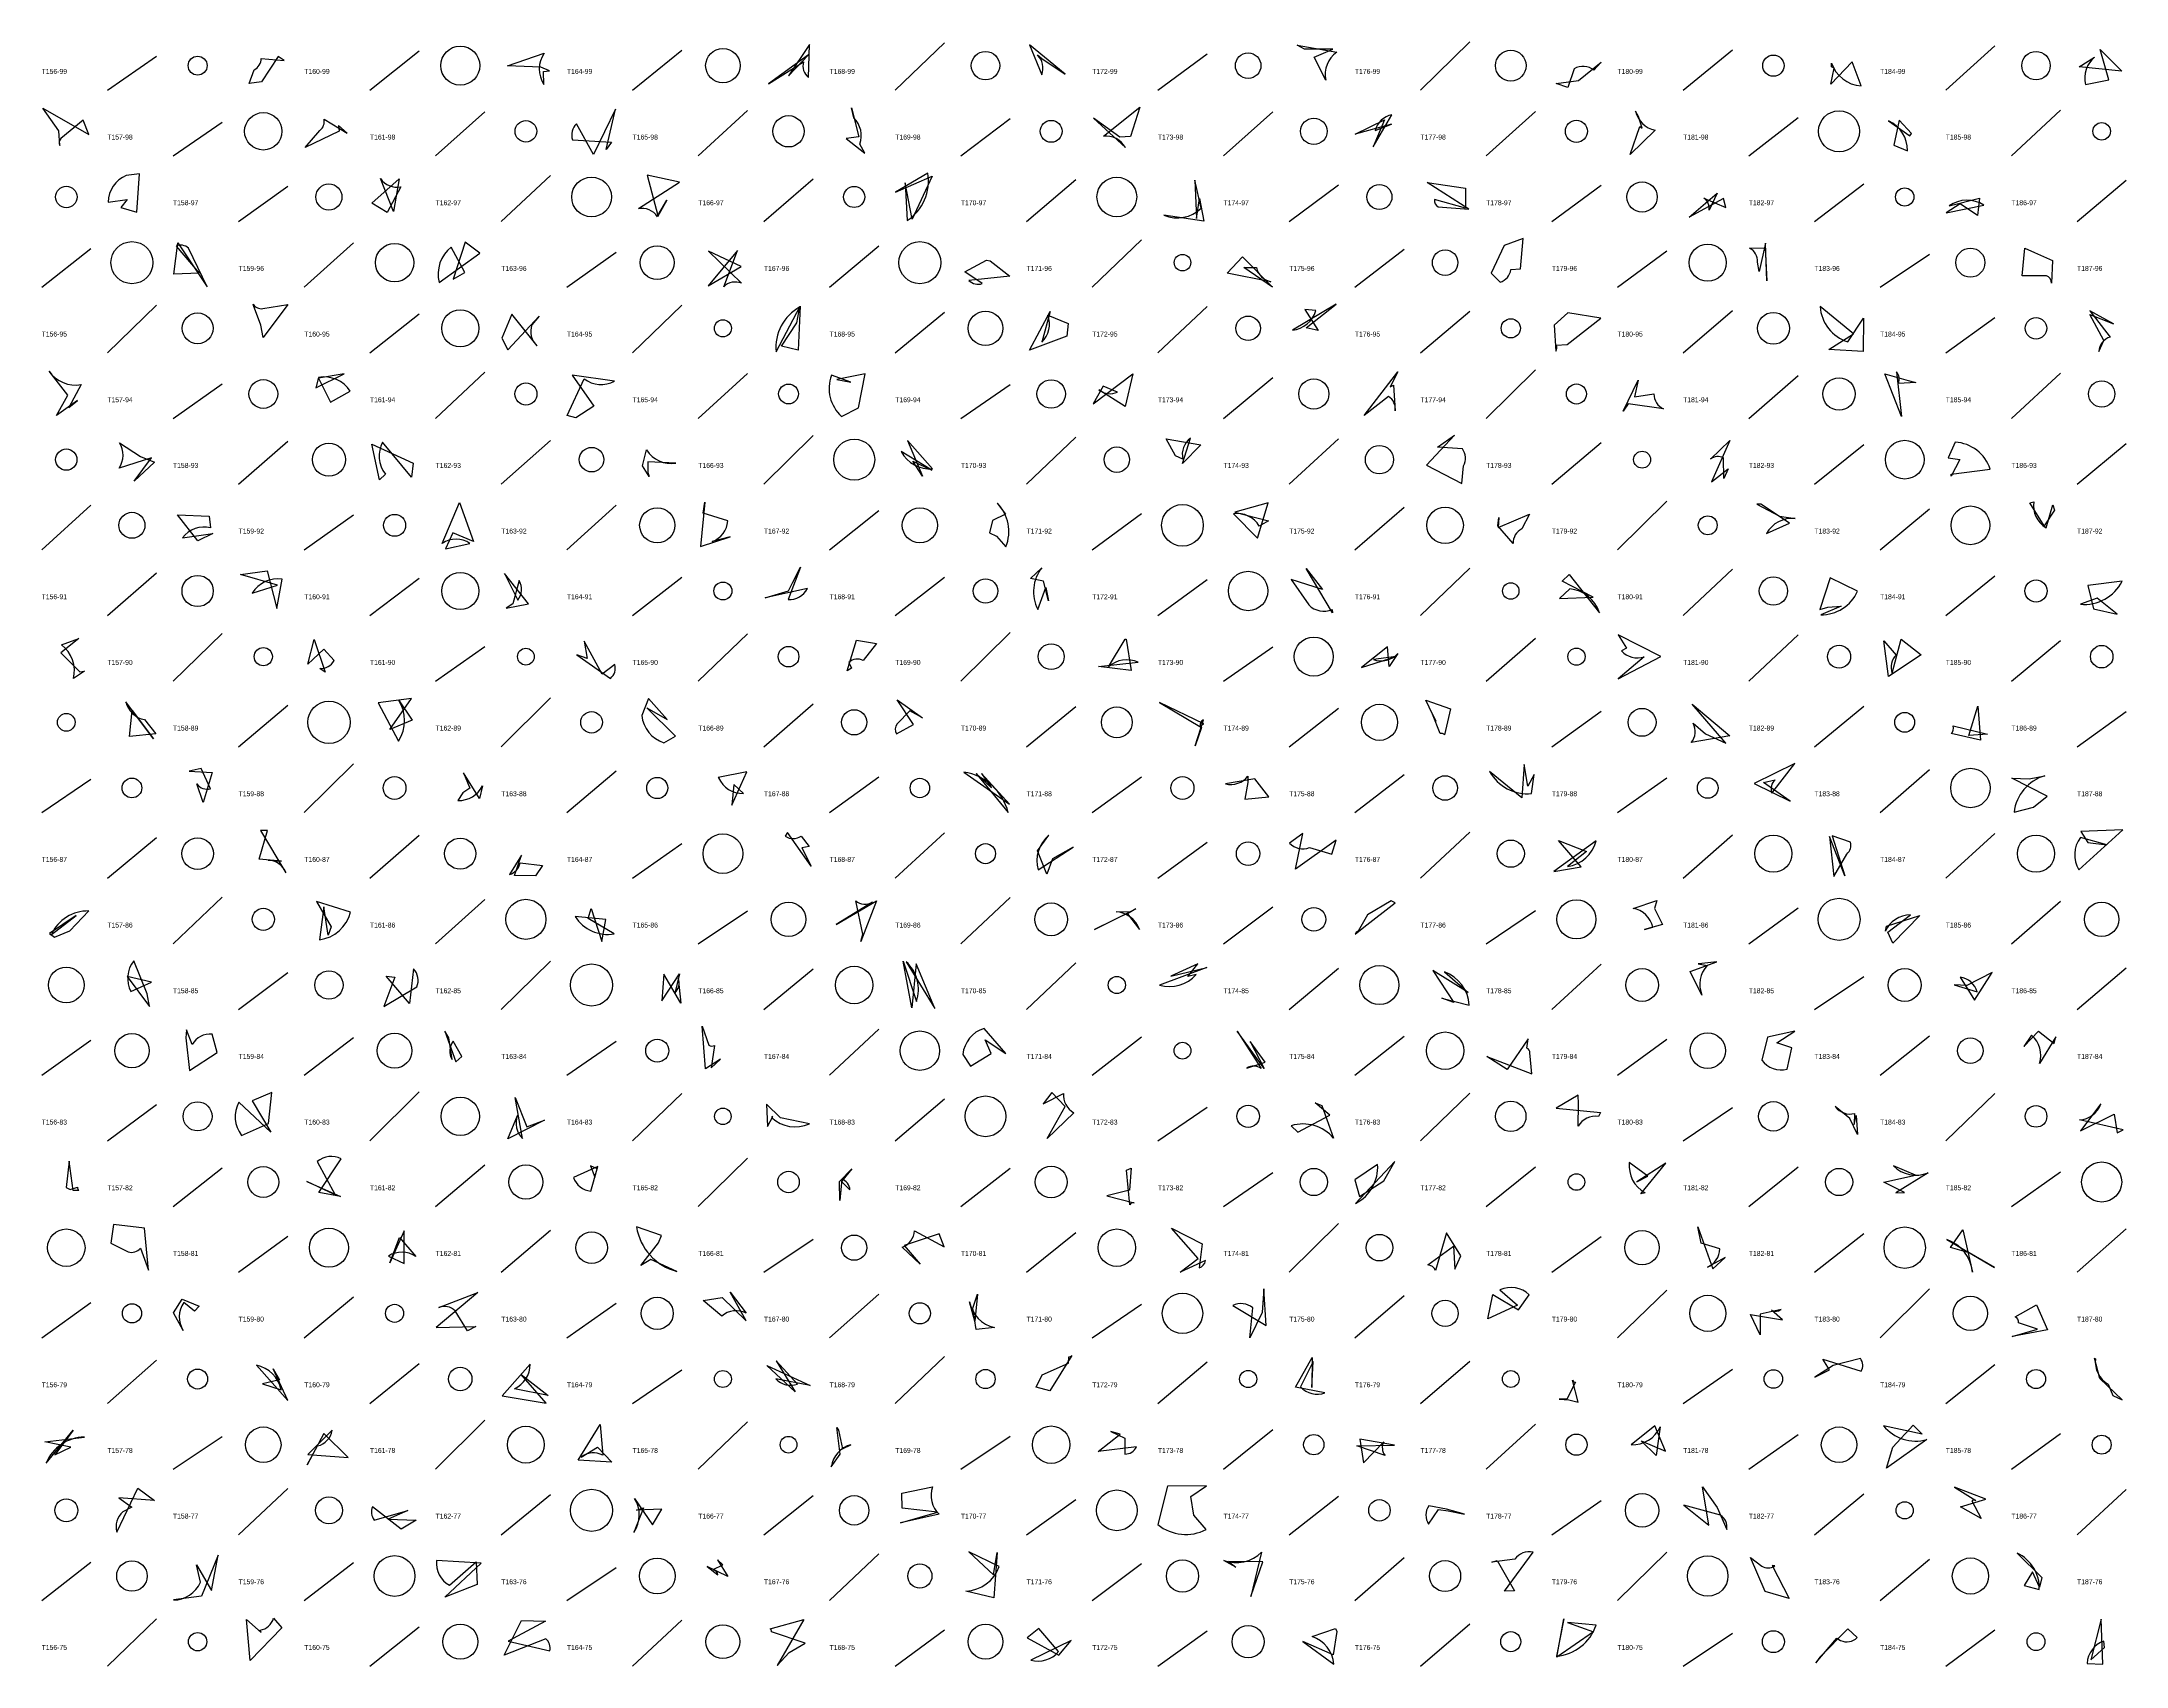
# Model space of a CAD drawing. Header units: millimetres. Extents: x -1 to 9990, y 0 to 15990.
# Drawn here: x 6240 to 7510, y 3000 to 3990 of the extents above; entities that cross this region are included whole.
import ezdxf

# ---------------------------------------------------------------- set-up
doc = ezdxf.new("R2010")
doc.units = ezdxf.units.MM
doc.layers.add('TEXT', color=3, linetype='Continuous')
doc.layers.add('WALL', color=1, linetype='Continuous')

msp = doc.modelspace()

# ---------------------------------------------------------------- linework, layer by layer
for points in [[(6707.1, 3981.5), (6682.7, 3963.9), (6704.1, 3977.3, 0.3), (6707.1, 3967.8), (6707.8, 3987.9), (6694.9, 3968.9)], [(6374, 3965.1), (6366.5, 3964.2), (6369.4, 3972.5, 0.3), (6373.7, 3979.4), (6387.7, 3978.1), (6384, 3980.5)], [(6544.1, 3974.1), (6523.8, 3974.9), (6546.1, 3982.6, 0.3), (6545.9, 3963.6), (6545.7, 3971.4), (6549.3, 3971.9)], [(6860, 3972.6), (6841.7, 3987.7), (6849.3, 3969.5, 0.3), (6846.6, 3981.5), (6849.4, 3979.3), (6863.6, 3969.8)], [(7009.3, 3985.1), (7004.9, 3987.5), (7029, 3983.2, 0.3), (7022.3, 3966.2), (7015.3, 3980.1), (7026.5, 3985)], [(7176.2, 3965.9), (7190, 3977.2), (7185.7, 3972.2, 0.3), (7173.6, 3973.1), (7169.7, 3961.7), (7162.6, 3964.1)], [(7332.1, 3973.5), (7330.3, 3974.3), (7330.3, 3976.6, 0.3), (7348.4, 3962.7), (7343, 3977.4), (7329.9, 3963.7)], [(7507.3, 3971.6), (7481.2, 3974.3), (7490.7, 3980.2, 0.3), (7485.2, 3963.5), (7499.3, 3966.4), (7494.1, 3984.8)], [(6896.9, 3931.4), (6880.8, 3943.1), (6900.3, 3925.1, 0.3), (6886.8, 3932), (6909, 3949.7), (6903.3, 3931.8)], [(6268.7, 3933.1), (6265.2, 3941.7), (6251.6, 3930.6, 0.3), (6251, 3926.4), (6250.4, 3935.2), (6240.6, 3949.1)], [(6421.3, 3935.1), (6400.5, 3925.1), (6409.5, 3935.6, 0.3), (6412, 3942.5), (6426.2, 3933.8), (6420.9, 3938.5)], [(6589.6, 3948.4), (6576.2, 3920.8), (6565.8, 3939.6, 0.3), (6563.4, 3929.8), (6587.1, 3928.4), (6583.9, 3923.9)], [(6730.2, 3930.7), (6741.4, 3921.6), (6738.4, 3927.2, 0.3), (6734.7, 3943.2), (6733.3, 3949.3), (6737.9, 3931.7)], [(7058, 3942), (7051.2, 3925.6), (7062.5, 3945, 0.3), (7052.4, 3935.5), (7062.4, 3939.3), (7040.1, 3933.2)], [(7215.1, 3936.9), (7212.9, 3944.1), (7211, 3947.3, 0.3), (7222.9, 3935.7), (7207.7, 3920.8), (7213.6, 3937.9)], [(7371.7, 3941.7), (7368.3, 3926.6), (7376.7, 3923.2, 0.3), (7365.2, 3941.3), (7378.1, 3932.3), (7379.2, 3933.6)], [(6297.9, 3885.7), (6299.6, 3909.2), (6291.5, 3908.1, 0.3), (6280.4, 3891.9), (6292, 3893.5), (6288.3, 3888.6)], [(6457.7, 3906), (6454.4, 3886.2), (6446.4, 3906.3, 0.3), (6458.7, 3901.2), (6450.4, 3885.5), (6441.2, 3891.3)], [(6615.4, 3883.8), (6620.8, 3893), (6615.1, 3883, 0.3), (6603.6, 3887.9), (6628.5, 3904), (6608.8, 3908.2)], [(6770.4, 3881.4), (6766.1, 3903.7), (6767.3, 3880.6, 0.3), (6779.8, 3909.6), (6760.1, 3898), (6782.4, 3907.7)], [(6945.3, 3894.1), (6948, 3880.2), (6923.7, 3883.9, 0.3), (6946.4, 3888.2), (6942.6, 3905.3), (6943.5, 3881.9)], [(7107.5, 3900.4), (7107.4, 3888.2), (7088.5, 3893.4, 0.3), (7090.7, 3889), (7109.4, 3887.5), (7084, 3903.8)], [(7243.7, 3882.8), (7260.7, 3897.4), (7255.8, 3886.9, 0.3), (7252.6, 3894.3), (7266, 3888.6), (7264.5, 3894)], [(7408.7, 3890.8), (7400.3, 3885.4), (7423.2, 3890, 0.3), (7402.1, 3889.7), (7420.6, 3894.2), (7419.3, 3883.8)], [(6323, 3867), (6340.8, 3840.3), (6329.4, 3863.9, 0.3), (6322, 3865), (6336, 3848.5), (6320.6, 3847.9)], [(6490.7, 3845), (6497.8, 3849.1), (6489.5, 3864.5, 0.3), (6482.2, 3842.9), (6507, 3860.7), (6497.9, 3867.4)], [(6666.1, 3852.6), (6646.3, 3862), (6666.3, 3842.5, 0.3), (6655.5, 3840.3), (6664, 3862.4), (6646.1, 3840.9)], [(7131, 3865.4), (7123, 3848.7), (7128.6, 3843.1, 0.3), (7135, 3850.8), (7141, 3851.2), (7142.5, 3869.8)], [(7290.2, 3866.8), (7286.4, 3849.6), (7285.4, 3855.3, 0.3), (7280.4, 3863.9), (7290, 3864.1), (7290.9, 3843.9)], [(7454, 3861.1), (7465.1, 3856.3), (7464.5, 3842.6, 0.3), (7461.4, 3847), (7446.5, 3846.9), (7448.1, 3863.9)], [(6817.9, 3856.2), (6829.8, 3846.7), (6804.9, 3844.2, 0.3), (6813, 3842.3), (6802.4, 3849.5), (6815.6, 3856.6)], [(6989.9, 3840.1), (6972.4, 3852), (6980, 3852.1, 0.3), (6988.9, 3843.4), (6962.2, 3848.7), (6971.6, 3858.6)], [(6373.5, 3816.9), (6369.1, 3829), (6368.9, 3829.7, 0.3), (6374.7, 3827), (6389.9, 3829.6), (6374.9, 3809.5)], [(6523.9, 3801.8), (6543.1, 3822.4), (6538.6, 3817.2, 0.3), (6541.8, 3804.3), (6526.5, 3823.7), (6520.4, 3809.1)], [(6690.7, 3804.1), (6700, 3818.4), (6701.9, 3828, 0.3), (6687.4, 3800.6), (6702.1, 3828.5), (6700.9, 3801.7)], [(6841.7, 3801.7), (6854.3, 3825.3), (6849.3, 3806.5, 0.3), (6852.9, 3823), (6865.4, 3817.9), (6864.5, 3810.2)], [(7010.4, 3815.4), (7028.6, 3829.8), (7002, 3813.9, 0.3), (7016.3, 3825.8), (7009.6, 3826.5), (7017.6, 3813.6)], [(7169.7, 3824.5), (7161.5, 3817), (7162.4, 3801.1, 0.3), (7162.6, 3804.8), (7169.4, 3805.1), (7189.9, 3821.2)], [(7328.8, 3802.1), (7343.9, 3811.7), (7323.4, 3828.2, 0.3), (7340.3, 3806.7), (7349.9, 3821.1), (7349.7, 3800.9)], [(7502.1, 3817.8), (7487.8, 3825.6), (7500.2, 3809.7, 0.3), (7493.2, 3800.8), (7496.4, 3807.6), (7487.8, 3823.5)], [(6249, 3761.9), (6255.9, 3774.3), (6244.5, 3788.9, 0.3), (6264.1, 3780.8), (6256.6, 3766.8), (6261.8, 3771)], [(6408.6, 3784.6), (6415.9, 3770), (6428, 3776.7, 0.3), (6408.6, 3785.1), (6407.1, 3778.7), (6424.3, 3787.3)], [(6565.4, 3760.4), (6560.1, 3762), (6570.5, 3784.3, 0.3), (6588.9, 3782.9), (6563.2, 3786.5), (6576.4, 3767.6)], [(6724.5, 3783.8), (6733, 3782.3), (6721.1, 3786.4, 0.3), (6727.2, 3761.3), (6737.7, 3766.6), (6741.6, 3787.3)], [(6904.7, 3787.2), (6900, 3767.3), (6884.1, 3777.6, 0.3), (6895.4, 3776.2), (6886.7, 3779.8), (6880.5, 3769)], [(7061.5, 3779.4), (7063.6, 3780.4), (7064.5, 3764.8, 0.3), (7060.6, 3773.4), (7045.7, 3762), (7066.2, 3788.4)], [(7377.1, 3783.2), (7381.8, 3782.1), (7371.2, 3781.4, 0.3), (7369.9, 3788.4), (7373, 3761.2), (7362.8, 3787.3)], [(7212.7, 3783.5), (7210.4, 3773.2), (7222.2, 3775, 0.3), (7228.1, 3766), (7206.5, 3769.1), (7203.5, 3764.6)], [(6770.7, 3734.1), (6782.3, 3728.5), (6763.7, 3739.9, 0.3), (6782.8, 3729.5), (6767.4, 3746.7), (6776.6, 3724.9)], [(6946.2, 3744.1), (6935.1, 3732.6), (6939.9, 3748.1, 0.3), (6935.2, 3735.3), (6930.8, 3737.3), (6925.1, 3747.6)], [(7083.7, 3731.7), (7105.2, 3720.5), (7106.3, 3731.2, 0.3), (7105.5, 3741.6), (7090.4, 3742.6), (7100.8, 3750)], [(7267.4, 3729.5), (7264.8, 3723.5), (7264.7, 3736.1, 0.3), (7256.7, 3735.2), (7268.5, 3746.7), (7257.3, 3721.4)], [(6296.4, 3721.9), (6306.8, 3736.2), (6287.1, 3729.8, 0.3), (6287.4, 3745.3), (6300.1, 3737), (6308.7, 3733.4)], [(6466.4, 3732.9), (6465.3, 3724.4), (6447.7, 3745.7, 0.3), (6449.4, 3726.2), (6445.7, 3722.8), (6441.1, 3744.5)], [(6610.1, 3724.8), (6606.1, 3731.3), (6608.4, 3740.9, 0.3), (6626.4, 3732.9), (6609.3, 3733.6), (6609.2, 3727.2)], [(7403.3, 3725), (7403.4, 3726.1), (7427.1, 3729.3, 0.3), (7405.8, 3745.7), (7401.5, 3736.1), (7408.6, 3735)], [(6490.5, 3690.5), (6486.1, 3680.6), (6500.9, 3684, 0.3), (6484, 3684), (6494.5, 3708.9), (6503, 3685.1)], [(6641.3, 3682.2), (6659.5, 3688), (6648.5, 3685.2, 0.3), (6658, 3697.7), (6643, 3702.4), (6644.1, 3709.1)], [(6817.5, 3690.5), (6821.7, 3688.3), (6827.4, 3681.9, 0.3), (6822.2, 3708.5), (6827.2, 3701.7), (6819.3, 3698)], [(6966.9, 3703.1), (6987.5, 3697.8), (6981.8, 3694.5, 0.3), (6966.1, 3702.1), (6980.7, 3687.2), (6987.1, 3708.7)], [(7459.9, 3694.6), (7451.3, 3708.7), (7453.6, 3709.4, 0.3), (7461.1, 3693.5), (7465.2, 3707.5), (7466.3, 3704.2)], [(6322.8, 3701.4), (6342, 3700.5), (6342.9, 3693.4, 0.3), (6325.7, 3687.4), (6344.3, 3690.1), (6335.2, 3685.5)], [(7127.4, 3693.7), (7146.4, 3701.8), (7141.7, 3692.8, 0.3), (7136.5, 3683.9), (7127.2, 3694.7), (7127.8, 3699.8)], [(7284.9, 3707.8), (7298.8, 3700.5), (7308.2, 3699.2, 0.3), (7290.8, 3690), (7304.9, 3696.4), (7287.4, 3707.8)], [(6377.4, 3667.3), (6383.2, 3644.3), (6386.6, 3662.3, 0.3), (6368.3, 3653.7), (6383.6, 3658.6), (6361.1, 3665)], [(6536.5, 3647.2), (6521.9, 3665.6), (6530.1, 3649.4, 0.3), (6530.9, 3661.4), (6527.1, 3647.1), (6523, 3644.5)], [(6697.4, 3660), (6702.2, 3669.5), (6694.7, 3649.8, 0.3), (6706.5, 3656.5), (6680.8, 3650.9), (6695, 3655.1)], [(6850.4, 3660.9), (6842.5, 3662.6), (6849.4, 3669.2, 0.3), (6846.9, 3643.8), (6851.8, 3657.1), (6853.3, 3649)], [(7020.2, 3656), (7001.3, 3662), (7011.9, 3646.5, 0.3), (7026.2, 3643.7), (7026.4, 3641.6), (7010.3, 3668.7)], [(7166.3, 3661), (7170.6, 3665), (7189, 3641.8, 0.3), (7170.9, 3656.3), (7164.6, 3650.5), (7185.2, 3651.2)], [(7328.1, 3645.1), (7336.2, 3645.7), (7323.8, 3640.5, 0.3), (7346.3, 3654.8), (7329.6, 3663), (7323.3, 3643.8)], [(7504.5, 3640.9), (7492.3, 3650.7), (7482, 3646.9, 0.3), (7507.5, 3660.9), (7486.5, 3658.3), (7490, 3644.2)], [(6263.3, 3605.8), (6266, 3606.1), (6259.4, 3601.6, 0.3), (6252, 3622.2), (6262.6, 3626.1), (6251.7, 3617.3)], [(6405.9, 3625.5), (6412.8, 3605.6), (6409.5, 3607.8, 0.3), (6418.1, 3612.6), (6411.9, 3619.5), (6402.1, 3610.4)], [(6572.3, 3613.8), (6566.1, 3616.2), (6586.6, 3601.8, 0.3), (6589.1, 3610.2), (6581.4, 3604.3), (6570.5, 3624.5)], [(6736.4, 3625.1), (6748.5, 3623), (6740.5, 3612.7, 0.3), (6731.7, 3611.5), (6733.4, 3607.9), (6730.7, 3606.4)], [(6903.8, 3606.5), (6883.9, 3609), (6908, 3611.6, 0.3), (6889.9, 3608.8), (6900, 3625.6), (6900.7, 3625.7)], [(7044.1, 3608.4), (7065.1, 3615), (7051.3, 3613.3, 0.3), (7066.2, 3616.9), (7061, 3609.1), (7059.9, 3620.9)], [(7200.4, 3628.2), (7205.5, 3620.2), (7202.4, 3618.5, 0.3), (7216.3, 3614.9), (7200.4, 3601.5), (7226.5, 3615)], [(7365.1, 3602.9), (7362.3, 3624.7), (7369.8, 3616, 0.3), (7367.4, 3605), (7372.8, 3625.7), (7385.1, 3616.1)], [(6295.1, 3582.3), (6308.2, 3564.9), (6291.3, 3587.5, 0.3), (6302.6, 3576.7), (6309.5, 3567.9), (6293.5, 3566.4)], [(6465.2, 3589.6), (6445, 3586.9), (6457.3, 3563.6, 0.3), (6457.3, 3588.7), (6465.8, 3576.3), (6452, 3570.6)], [(6621, 3576.7), (6609.7, 3589.5), (6605.6, 3579.2, 0.3), (6619.1, 3562.6), (6626.2, 3566.6), (6608.6, 3583.9)], [(6776.7, 3577.7), (6768.9, 3582), (6761.2, 3574, 0.3), (6760.7, 3567.9), (6771.2, 3573.7), (6761.1, 3588.7)], [(6946.5, 3571.9), (6942.8, 3560.7), (6947.8, 3576.6, 0.3), (6945.7, 3572.8), (6948.1, 3574), (6920.9, 3587.1)], [(7083.3, 3588.4), (7098.3, 3583.3), (7094.7, 3567.3, 0.3), (7092, 3568.1), (7087.4, 3580), (7089.4, 3575.7)], [(7245.5, 3586), (7268.4, 3566.8), (7245, 3562.7, 0.3), (7246.1, 3574.4), (7253.7, 3567.9), (7266.1, 3562.3)], [(7419.6, 3584.9), (7421.2, 3564.1), (7403.3, 3568.1, 0.3), (7404.5, 3572.8), (7425.4, 3567.8), (7414, 3566.9)], [(6343.9, 3544.4), (6338.4, 3526.1), (6334.6, 3537.5, 0.3), (6342.8, 3534.4), (6337.2, 3546.9), (6329.8, 3545.2)], [(6500.9, 3534.8), (6496.5, 3532.1), (6493.6, 3527.4, 0.3), (6508.5, 3536.4), (6506.7, 3528.6), (6497, 3544.2)], [(6669.5, 3544.9), (6652.1, 3541.4), (6652.3, 3541.2, 0.3), (6667.5, 3531.7), (6661.7, 3537.1), (6660.4, 3524.5)], [(6818.7, 3535.1), (6809.3, 3543.8), (6828.8, 3520.1, 0.3), (6801.8, 3544.7), (6829.6, 3525.1), (6812.5, 3543.9)], [(7143.1, 3549.4), (7141.7, 3529.1), (7122.1, 3545.1, 0.3), (7147.7, 3531.6), (7149.3, 3543.2), (7145.4, 3536.2)], [(7305.3, 3527), (7288.9, 3538.4), (7296, 3540, 0.3), (7294, 3531.9), (7308, 3549.9), (7283.2, 3537.8)], [(6987.7, 3529.7), (6979.1, 3540.5), (6961.2, 3537.5, 0.3), (6974.9, 3542.3), (6974.8, 3538.4), (6972.9, 3528.2)], [(7440.2, 3540.9), (7450.9, 3540.6), (7460.4, 3542.5, 0.3), (7441.6, 3520.2), (7453.4, 3523.3), (7461.8, 3530.1)], [(6377.5, 3509.1), (6373.3, 3509.2), (6388.8, 3483.3, 0.3), (6378, 3491.1), (6386.1, 3490.4), (6372.5, 3491.6)], [(6708.7, 3487.4), (6694.4, 3507.8), (6693, 3505.6, 0.3), (6702.7, 3505.7), (6707.6, 3499.3), (6703, 3498.6)], [(6852.3, 3482.5), (6846.6, 3496.7), (6853.6, 3506.2, 0.3), (6847.1, 3485.1), (6868.3, 3498.9), (6855.9, 3491.9)], [(7003.9, 3485.5), (7008.4, 3507.2), (7000.1, 3501.4, 0.3), (7012.3, 3498.7), (7026, 3494.7), (7028.6, 3503.3)], [(7329.1, 3505.5), (7331.9, 3481), (7339.7, 3494.7, 0.3), (7341.9, 3502.1), (7330.9, 3505.8), (7338.5, 3481.4)], [(7486.5, 3501.8), (7498.1, 3500.3), (7482, 3504.8, 0.3), (7481, 3485.2), (7507.8, 3509.6), (7482.3, 3508.6)], [(6528.1, 3481.7), (6532.4, 3494.1), (6524.9, 3482.4, 0.3), (6531.4, 3489.4), (6545.2, 3487.8), (6540.8, 3481.5)], [(7164.1, 3503.1), (7181.1, 3496.3), (7169.6, 3487.2, 0.3), (7187.1, 3502.8), (7161.3, 3484.1), (7177.9, 3487)], [(6247.9, 3444.1), (6257.1, 3447.9), (6268.7, 3460.1, 0.3), (6245.9, 3445.8), (6261, 3457.4), (6244.7, 3446.4)], [(6414.5, 3445.3), (6411.8, 3462.6), (6409.2, 3442.5, 0.3), (6428.2, 3459.3), (6407.5, 3465.8), (6416.3, 3450.4)], [(6581.3, 3441.5), (6583.6, 3454.9), (6565, 3456.8, 0.3), (6588.8, 3446.1), (6573, 3455.5), (6574.7, 3461.5)], [(6739, 3441.5), (6740.3, 3446), (6735.9, 3466.3, 0.3), (6746.1, 3465.4), (6724, 3451.8), (6748.5, 3466.2)], [(6906.6, 3461.3), (6901.6, 3458.3), (6908.8, 3448.8, 0.3), (6894.5, 3459.6), (6903.8, 3459.8), (6881.3, 3448.8)], [(7062.2, 3466.2), (7047.8, 3457.7), (7042, 3447.7, 0.3), (7040.3, 3446), (7045.5, 3450.3), (7064.5, 3465)], [(7227.5, 3451.8), (7216.4, 3448.8), (7221.6, 3450.2, 0.3), (7209.5, 3461.7), (7224, 3466.4), (7222.6, 3461.7)], [(7367.7, 3440.5), (7364.7, 3447.2), (7378.5, 3457.7, 0.3), (7363.2, 3447.7), (7363.9, 3450.8), (7384.2, 3457.4)], [(6305.7, 3401.9), (6304.2, 3409.7), (6296.1, 3429.7, 0.3), (6294.4, 3411), (6306.8, 3416.8), (6292, 3420.2)], [(6770.1, 3401.1), (6764.8, 3429.5), (6772.9, 3404.9, 0.3), (6766.6, 3429.2), (6784.1, 3400.6), (6772.7, 3427.9)], [(7251.3, 3428), (7249.2, 3427.8), (7254.7, 3426.9, 0.3), (7251.5, 3408.9), (7244.2, 3423.3), (7260.6, 3429.2)], [(6455.1, 3419.8), (6448.4, 3402), (6468.5, 3413.9, 0.3), (6466.6, 3424.8), (6464.1, 3403.8), (6449.9, 3420.4)], [(6617.8, 3405.4), (6628.6, 3421.8), (6625.7, 3410.1, 0.3), (6627.8, 3419.2), (6629.3, 3404), (6619, 3421.6)], [(6927.8, 3420.4), (6949.8, 3425.7), (6920.9, 3415, 0.3), (6943.3, 3421.4), (6938.2, 3420.2), (6944.4, 3427.8)], [(7100.4, 3404.3), (7093, 3406.9), (7109.7, 3402.7, 0.3), (7094.6, 3423), (7109, 3410.4), (7087.5, 3423.8)], [(7412.9, 3414.6), (7405.1, 3415.1), (7419.1, 3410.8, 0.3), (7408.8, 3419.8), (7417.6, 3405.8), (7428.2, 3422.7)], [(6330.1, 3362.9), (6347, 3373.9), (6343.8, 3385, 0.3), (6331.7, 3378.7), (6328.3, 3387.7), (6327.8, 3382.8)], [(6492.3, 3368.3), (6495.9, 3371.5), (6490.7, 3380.8, 0.3), (6490, 3369.6), (6488.1, 3382.8), (6485.6, 3386.9)], [(6644.5, 3363.9), (6642.3, 3389.9), (6646.5, 3378.3, 0.3), (6649.8, 3378.2), (6647.9, 3364.5), (6653.6, 3369.9)], [(6814.7, 3381.5), (6827.3, 3373.3), (6814.1, 3388.6, 0.3), (6801.2, 3372.7), (6805.8, 3365.5), (6818.4, 3373.3)], [(6984.8, 3364.2), (6968.3, 3386.9), (6983, 3364.2, 0.3), (6974.2, 3364.4), (6985.4, 3367.9), (6976.3, 3380.6)], [(7120.4, 3371.4), (7147.9, 3360.8), (7146.7, 3373.6, 0.3), (7144.8, 3376.6), (7145.6, 3382.3), (7132.8, 3363.5)], [(7308.1, 3386.8), (7291.5, 3383.2), (7287.9, 3369.3, 0.3), (7303.4, 3363.7), (7306.2, 3376.7), (7297, 3379.8)], [(7466.1, 3379.3), (7467, 3383.5), (7457.2, 3367.2, 0.3), (7452.3, 3384.4), (7447.6, 3377.6), (7456.6, 3386.8)], [(6368.2, 3344.5), (6379.6, 3325.3), (6360.2, 3343.7, 0.3), (6361.8, 3323.4), (6378.2, 3330.7), (6380.3, 3349.5)], [(6546.4, 3332.7), (6524, 3321.2), (6529.9, 3335.6, 0.3), (6532.9, 3321.4), (6528.5, 3346.4), (6535.5, 3328.6)], [(6682.1, 3328.8), (6685.5, 3335), (6684.7, 3334.2, 0.3), (6707.7, 3330.4), (6690, 3334.1), (6681.6, 3342.5)], [(6855.4, 3349.6), (6850.2, 3342.7), (6862.5, 3349, 0.3), (6868.9, 3337.2), (6852.6, 3321.6), (6863.5, 3341)], [(7015.9, 3343.3), (7019.9, 3341.6), (7027, 3321.7, 0.3), (7001.3, 3329.3), (7005.2, 3325.3), (7024.7, 3335.8)], [(7162.7, 3339.9), (7189.6, 3337.4), (7188.4, 3335, 0.3), (7176, 3329), (7176.2, 3342.7), (7176, 3347.8)], [(7346.2, 3324), (7341.5, 3333.7), (7332.7, 3340.9, 0.3), (7344.4, 3336.7), (7344.2, 3330), (7345.5, 3335.5)], [(7504.4, 3324.9), (7508, 3326.7), (7481.5, 3332.8, 0.3), (7494.5, 3342.7), (7482, 3326.1), (7502.6, 3336.4)], [(6255, 3291.6), (6257.3, 3290.5), (6261.9, 3291.9, 0.3), (6262.7, 3289.9), (6259.1, 3289.8), (6256.7, 3307.6)], [(6422, 3286.1), (6408.8, 3288.6), (6422.4, 3309.2, 0.3), (6407.9, 3307.4), (6418.8, 3287.2), (6401.6, 3295.3)], [(6577, 3298), (6578.9, 3304.5), (6563.9, 3297.8, 0.3), (6574.5, 3289.5), (6578.5, 3303.1), (6574.3, 3304.9)], [(6733.5, 3303.1), (6727.2, 3295.3), (6732.4, 3290.2, 0.3), (6727.4, 3296.8), (6726.3, 3283.8), (6726.1, 3295.4)], [(6902.7, 3290.1), (6888.9, 3286.6), (6905.5, 3282.4, 0.3), (6902.9, 3281.1), (6900.8, 3302.2), (6903.7, 3303.4)], [(7057.6, 3295.7), (7064.3, 3307.5), (7040.5, 3282, 0.3), (7053.9, 3305.7), (7040, 3296.3), (7042.8, 3286.2)], [(7211.7, 3295.1), (7218.5, 3298.5), (7207.2, 3306.9, 0.3), (7216.8, 3288.4), (7214.2, 3287.7), (7229.4, 3306.4)], [(7362.3, 3295), (7381.6, 3299.1), (7368.1, 3304.9, 0.3), (7389.2, 3300.6), (7369.5, 3288.5), (7374.9, 3288.6)], [(6283.8, 3269.2), (6282.1, 3257.7), (6292.7, 3252.4, 0.3), (6300.1, 3254.7), (6305, 3241.3), (6302.6, 3266.9)], [(6452.1, 3245.7), (6457.9, 3261.1), (6468, 3249.6, 0.3), (6451.2, 3249.9), (6460.9, 3245.3), (6460.8, 3265.3)], [(6615.7, 3258), (6617.7, 3262.5), (6602.4, 3267.7, 0.3), (6627, 3240.5), (6611.1, 3247.8), (6605.1, 3244.1)], [(6765.5, 3256.4), (6775.2, 3244.9), (6764.3, 3255.3, 0.3), (6771.7, 3265.3), (6789.9, 3255.5), (6786.8, 3263.4)], [(6928.3, 3266.8), (6946.9, 3257.4), (6945.1, 3242.8, 0.3), (6949, 3247.1), (6933.6, 3240.1), (6944.5, 3248.5)], [(7104.6, 3250), (7095.9, 3264), (7089.2, 3241.1, 0.3), (7084.4, 3244.5), (7100.1, 3255.9), (7101, 3242)], [(7258, 3242.1), (7265.6, 3249), (7254.8, 3243.1, 0.3), (7262.3, 3254.3), (7250.9, 3257.8), (7248.9, 3267.7)], [(7402.8, 3255.1), (7410.4, 3265.8), (7416.2, 3240.1, 0.3), (7400.6, 3259.9), (7429.6, 3242.9), (7414.2, 3251.8)], [(6504.5, 3207), (6499.4, 3204.4), (6491.9, 3216.5, 0.3), (6481.9, 3218.6), (6505.8, 3227.6), (6480.4, 3206.4)], [(6669.1, 3210.5), (6659.4, 3227.8), (6669.2, 3215.1, 0.3), (6654.3, 3213.3), (6642.9, 3222.9), (6654.5, 3224.7)], [(6810.2, 3226.6), (6808.5, 3210.3), (6805.3, 3222, 0.3), (6820.4, 3206.4), (6809.3, 3205.1), (6807.3, 3218.2)], [(6983.5, 3215.5), (6976, 3200.1), (6977.8, 3218.3, 0.3), (6965.6, 3219.8), (6986, 3207.6), (6984.5, 3230)], [(7124.1, 3226.5), (7139.8, 3217.1), (7146.3, 3226.3, 0.3), (7128.4, 3229.3), (7139.2, 3220), (7121.1, 3211.7)], [(6336, 3219.3), (6333.1, 3216.4), (6326.5, 3221.6, 0.3), (6326.2, 3204.6), (6320.3, 3215.4), (6325.5, 3223.7)], [(7281.1, 3214.3), (7300.5, 3211), (7293.8, 3216.9, 0.3), (7299.8, 3217.4), (7286.9, 3214.4), (7286.9, 3201.9)], [(7440.5, 3200.8), (7455.9, 3205.3), (7444.4, 3209.2, 0.3), (7442.3, 3212.9), (7455.2, 3220.2), (7461.9, 3205)], [(6849.6, 3177.5), (6865.5, 3184.6), (6865.7, 3188.6, 0.3), (6867.6, 3189.3), (6854.2, 3167.7), (6845.9, 3170.1)], [(7013.9, 3169.9), (7014.7, 3185.7), (7006.9, 3170.2, 0.3), (7021.8, 3166.6), (7003.8, 3170), (7014, 3188.1)], [(6384.9, 3174.4), (6374.5, 3172), (6385.9, 3168.4, 0.3), (6370.8, 3183.4), (6389.9, 3161.9), (6381, 3181.2)], [(6532.2, 3177.7), (6548.6, 3165), (6528, 3169.1, 0.3), (6537.5, 3184), (6520.5, 3164.7), (6547.3, 3160.2)], [(6681.7, 3183.3), (6708.2, 3171), (6687.2, 3175.1, 0.3), (6700.5, 3171.9), (6687.4, 3186.1), (6699, 3167.1)], [(7329.1, 3180.5), (7325.1, 3187.1), (7348.5, 3179.7, 0.3), (7348, 3187.5), (7331.4, 3183.2), (7320.2, 3176.2)], [(7493.8, 3175.4), (7490.6, 3187.6), (7491.2, 3187.3, 0.3), (7499, 3171.8), (7501.7, 3165), (7507.4, 3162.4)], [(7170.3, 3162.4), (7176, 3160.9), (7172.7, 3174.2, 0.3), (7174.4, 3173), (7169.2, 3162.7), (7164.5, 3162.8)], [(6257.7, 3133.5), (6241.9, 3136.7), (6266, 3139.6, 0.3), (6242.7, 3123.8), (6259.2, 3143.9), (6248.1, 3128.8)], [(6411.8, 3141.8), (6401.7, 3122.7), (6408.1, 3134.2, 0.3), (6417, 3143.8), (6402.2, 3129), (6426.8, 3127.1)], [(6566.9, 3125.6), (6580.3, 3147.2), (6581.8, 3128.6, 0.3), (6568.7, 3127.4), (6578.7, 3133.5), (6587.4, 3124.3)], [(6725.5, 3143.8), (6727.8, 3132.5), (6733, 3135, 0.3), (6721, 3121.5), (6726.4, 3129.3), (6724.4, 3145.4)], [(6891.3, 3143), (6899.9, 3138.9), (6899.9, 3129.3, 0.3), (6906.9, 3133.6), (6883.6, 3130.8), (6897, 3141.5)], [(7043, 3138.3), (7045.3, 3123.9), (7057.6, 3136.7, 0.3), (7058.4, 3128.4), (7041.2, 3134.2), (7064.1, 3134.7)], [(7229.2, 3131), (7222.8, 3146.4), (7208.3, 3134.9, 0.3), (7226.1, 3145.8), (7223.6, 3128.5), (7214.4, 3137.3)], [(7380.2, 3146.9), (7385.6, 3141.4), (7362.1, 3146.5, 0.3), (7388.4, 3138.1), (7364, 3120.6), (7367.8, 3133.5)], [(6286.9, 3102.6), (6294.9, 3096.9), (6289.4, 3094.1, 0.3), (6285.8, 3081.7), (6298.6, 3108.5), (6308.7, 3100.9)], [(6602.3, 3095.1), (6606.6, 3096.6), (6600.7, 3081.6, 0.3), (6601.2, 3102.3), (6612.1, 3086.2), (6617.8, 3095.7)], [(6764.3, 3096.4), (6764, 3105.4), (6782.8, 3109.3, 0.3), (6786.7, 3092.6), (6763.3, 3087.3), (6785.8, 3093.9)], [(6949.7, 3110), (6925.8, 3109.7), (6920, 3086.3, 0.3), (6949.5, 3083.4), (6941.9, 3092.1), (6940.1, 3103.5)], [(7251.8, 3109.3), (7260.8, 3096.8), (7266.6, 3083.4, 0.3), (7262.7, 3092.1), (7240.4, 3098.1), (7255.7, 3085.9)], [(7424.5, 3101.9), (7405.3, 3109.2), (7418.3, 3100.9, 0.3), (7415.8, 3100.7), (7421.6, 3090), (7409, 3097.2)], [(6468.1, 3089), (6458.9, 3083.5), (6441.6, 3097.2, 0.3), (6442.6, 3089.1), (6463, 3095), (6451.1, 3089.7)], [(7106.9, 3092.6), (7095.8, 3095.8), (7085, 3097.7, 0.3), (7084.9, 3086.6), (7091, 3095.6), (7096.9, 3094.8)], [(6347.5, 3067.7), (6337.4, 3042.8), (6320.2, 3040.4, 0.3), (6336.7, 3051.2), (6334.4, 3061.9), (6343.4, 3046.1)], [(6485.6, 3042.2), (6507.7, 3062.9), (6480.5, 3064.4, 0.3), (6488.4, 3049.4), (6504.6, 3063.6), (6505.3, 3049.9)], [(6658, 3054.8), (6645.4, 3060.8), (6652, 3055.7, 0.3), (6649.1, 3058.9), (6655, 3061.8), (6651.8, 3064.8)], [(6822, 3069.4), (6820.1, 3041.8), (6803.1, 3045.8, 0.3), (6823.4, 3060.7), (6804.9, 3069.7), (6819.8, 3055.7)], [(6963.1, 3063.8), (6967.4, 3060.4), (6960.1, 3064.5, 0.3), (6983.2, 3069.6), (6976.6, 3042.6), (6984, 3063.7)], [(7137.2, 3045.9), (7131.2, 3045.7), (7148.6, 3069.5, 0.3), (7137.4, 3065.2), (7123.4, 3063.5), (7126.8, 3064.5)], [(7290, 3045.6), (7281, 3066.3), (7287.9, 3061, 0.3), (7295.8, 3061.2), (7294.3, 3061.4), (7304.7, 3041.2)], [(7452.9, 3057.5), (7447.7, 3049.3), (7457, 3046.7, 0.3), (7443.5, 3069), (7458.6, 3054.1), (7457.1, 3048.3)], [(6364.7, 3028.6), (6373.7, 3020.6), (6373.1, 3022, 0.3), (6381.2, 3029.4), (6386.4, 3023.4), (6367.1, 3003.6)], [(6547, 3027.4), (6524.2, 3015.4), (6549.5, 3009.5, 0.3), (6547.2, 3016.7), (6521.8, 3006.8), (6532.3, 3027.9)], [(6695.3, 3008.4), (6705.2, 3014), (6684.6, 3021, 0.3), (6683.8, 3022.9), (6704.4, 3028.6), (6688, 3000.5)], [(6859.7, 3006.7), (6867.1, 3015.7), (6842.6, 3003.8, 0.3), (6859.5, 3009), (6847.4, 3023.1), (6840.3, 3017.4)], [(7026.8, 3006.9), (7008.3, 3015.2), (7027.3, 3001.2, 0.3), (7014, 3018.1), (7028.3, 3023.1), (7029, 3021.1)], [(7163, 3005.6), (7167.4, 3029), (7162.8, 3006.2, 0.3), (7187, 3025.1), (7169.6, 3026.6), (7185.3, 3020.9)], [(7320.9, 3002.1), (7333.7, 3017.2), (7335.9, 3015.7, 0.3), (7346.1, 3017.5), (7340.3, 3022.8), (7323.2, 3005.5)], [(7488.4, 3004), (7496.7, 3011.5), (7496.3, 3015.4, 0.3), (7486.1, 3001.8), (7495.7, 3001.3), (7494.6, 3028.8)]]:
    msp.add_lwpolyline(points, format="xyb", close=True)
for centre, radius in [((6335, 3975), 5.76), ((6495, 3975), 11.9), ((6655, 3975), 10.5), ((6815, 3975), 8.65), ((6975, 3975), 7.79), ((7135, 3975), 9.36), ((7295, 3975), 6.49), ((7455, 3975), 8.68), ((6375, 3935), 11.4), ((6535, 3935), 6.58), ((6695, 3935), 9.54), ((6855, 3935), 6.64), ((7015, 3935), 8.07), ((7175, 3935), 6.71), ((7335, 3935), 12.5), ((7495, 3935), 5.37), ((6255, 3895), 6.57), ((6415, 3895), 7.94), ((6575, 3895), 12.1), ((6735, 3895), 6.43), ((6895, 3895), 12.1), ((7055, 3895), 7.62), ((7215, 3895), 9.22), ((7375, 3895), 5.59), ((6295, 3855), 12.8), ((6455, 3855), 11.7), ((6615, 3855), 10.3), ((6775, 3855), 12.8), ((7095, 3855), 7.77), ((7255, 3855), 11.3), ((7415, 3855), 8.86), ((6935, 3855), 5.04), ((6335, 3815), 9.38), ((6495, 3815), 11.3), ((6815, 3815), 10.5), ((7295, 3815), 9.72), ((6655, 3815), 5.2), ((6975, 3815), 7.46), ((7135, 3815), 5.86), ((7455, 3815), 6.57), ((7335, 3775), 9.87), ((6375, 3775), 8.77), ((6535, 3775), 6.72), ((6695, 3775), 6.03), ((6855, 3775), 8.7), ((7015, 3775), 9.2), ((7175, 3775), 6.1), ((7495, 3775), 8.04), ((6735, 3735), 12.5), ((7375, 3735), 11.8), ((6255, 3735), 6.5), ((6415, 3735), 10.1), ((6575, 3735), 7.47), ((6895, 3735), 7.73), ((7055, 3735), 8.6), ((7215, 3735), 5.16), ((6295, 3695), 7.92), ((6455, 3695), 6.68), ((6615, 3695), 10.7), ((6775, 3695), 10.7), ((6935, 3695), 12.7), ((7095, 3695), 11.1), ((7255, 3695), 5.74), ((7415, 3695), 11.8), ((6335, 3655), 9.52), ((6495, 3655), 11.3), ((6655, 3655), 5.47), ((6815, 3655), 7.44), ((6975, 3655), 12), ((7135, 3655), 5), ((7295, 3655), 8.62), ((7455, 3655), 6.81), ((6375, 3615), 5.54), ((6535, 3615), 5.1), ((6695, 3615), 6.29), ((6855, 3615), 7.85), ((7015, 3615), 11.9), ((7175, 3615), 5.23), ((7335, 3615), 7.03), ((7495, 3615), 6.85), ((6415, 3575), 12.9), ((6575, 3575), 6.59), ((6735, 3575), 7.67), ((6895, 3575), 9.37), ((7055, 3575), 11), ((7215, 3575), 8.5), ((6255, 3575), 5.4), ((7375, 3575), 6.05), ((7415, 3535), 12), ((6295, 3535), 6.01), ((6455, 3535), 6.93), ((6615, 3535), 6.43), ((6775, 3535), 5.91), ((6935, 3535), 7), ((7095, 3535), 7.47), ((7255, 3535), 6.28), ((6655, 3495), 12.1), ((7295, 3495), 11.3), ((7455, 3495), 11.3), ((6335, 3495), 9.59), ((6495, 3495), 9.51), ((6815, 3495), 6.1), ((6975, 3495), 7.15), ((7135, 3495), 8.3), ((6535, 3455), 12.2), ((7335, 3455), 12.8), ((6375, 3455), 6.76), ((6695, 3455), 10.5), ((6855, 3455), 9.98), ((7015, 3455), 7.25), ((7175, 3455), 11.9), ((7495, 3455), 10.5), ((6255, 3415), 10.9), ((6415, 3415), 8.62), ((6575, 3415), 12.8), ((6735, 3415), 11.4), ((6895, 3415), 5.23), ((7055, 3415), 11.9), ((7215, 3415), 9.95), ((7375, 3415), 10), ((6295, 3375), 10.5), ((6455, 3375), 10.6), ((6615, 3375), 7), ((6775, 3375), 12), ((6935, 3375), 5.14), ((7095, 3375), 11.4), ((7255, 3375), 10.8), ((7415, 3375), 7.76), ((6335, 3335), 8.82), ((6495, 3335), 11.7), ((6815, 3335), 12.4), ((6975, 3335), 6.82), ((7135, 3335), 9.27), ((7295, 3335), 8.99), ((7455, 3335), 6.61), ((6655, 3335), 5.03), ((6375, 3295), 9.4), ((6535, 3295), 10.4), ((6855, 3295), 9.68), ((7015, 3295), 8.32), ((7335, 3295), 8.3), ((7495, 3295), 12.2), ((6695, 3295), 6.57), ((7175, 3295), 5.07), ((6255, 3255), 11.4), ((6415, 3255), 11.9), ((6575, 3255), 9.62), ((6895, 3255), 11.4), ((7215, 3255), 10.5), ((7375, 3255), 12.6), ((6735, 3255), 7.7), ((7055, 3255), 8.09), ((6935, 3215), 12.3), ((7255, 3215), 11), ((6295, 3215), 5.86), ((6455, 3215), 5.5), ((6615, 3215), 9.77), ((6775, 3215), 6.47), ((7095, 3215), 7.99), ((7415, 3215), 10.4), ((6335, 3175), 6.09), ((6495, 3175), 7.12), ((6655, 3175), 5.15), ((6815, 3175), 5.88), ((6975, 3175), 5.22), ((7135, 3175), 5.08), ((7295, 3175), 5.64), ((7455, 3175), 5.8), ((6375, 3135), 10.8), ((6535, 3135), 11.2), ((6695, 3135), 5.08), ((6855, 3135), 11.4), ((7015, 3135), 6.19), ((7175, 3135), 6.46), ((7335, 3135), 10.8), ((7495, 3135), 5.77), ((6255, 3095), 7), ((6415, 3095), 8.24), ((6575, 3095), 12.8), ((6735, 3095), 8.96), ((6895, 3095), 12.4), ((7055, 3095), 6.55), ((7215, 3095), 10.2), ((7375, 3095), 5.22), ((6295, 3055), 9.31), ((6455, 3055), 12.4), ((6615, 3055), 10.9), ((6775, 3055), 7.36), ((6935, 3055), 9.83), ((7095, 3055), 9.47), ((7255, 3055), 12.3), ((7415, 3055), 11), ((6495, 3015), 10.7), ((6655, 3015), 10.3), ((6815, 3015), 10.6), ((6975, 3015), 9.81), ((6335, 3015), 5.6), ((7135, 3015), 6.1), ((7295, 3015), 6.68), ((7455, 3015), 5.44)]:
    msp.add_circle(centre, radius)
at = {"layer": 'WALL'}
for p, q in [((6760, 3960), (6790, 3989)), ((7080, 3960), (7110, 3989.6)), ((6280, 3960), (6310, 3980.8)), ((6440, 3960), (6470, 3984.1)), ((6600, 3960), (6630, 3984.5)), ((6920, 3960), (6950, 3982.3)), ((7240, 3960), (7270, 3984.7)), ((7400, 3960), (7430, 3987.1)), ((6320, 3920), (6350, 3940.5)), ((6480, 3920), (6510, 3946.8)), ((6640, 3920), (6670, 3947.7)), ((6800, 3920), (6830, 3942.9)), ((6960, 3920), (6990, 3946.8)), ((7120, 3920), (7150, 3947.1)), ((7280, 3920), (7310, 3943.4)), ((7440, 3920), (7470, 3947.9)), ((6360, 3880), (6390, 3901.6)), ((6520, 3880), (6550, 3908.1)), ((6680, 3880), (6710, 3906)), ((6840, 3880), (6870, 3905.7)), ((7000, 3880), (7030, 3902.5)), ((7160, 3880), (7190, 3902.3)), ((7320, 3880), (7350, 3903)), ((7480, 3880), (7510, 3905.3)), ((6240, 3840), (6270, 3863.7)), ((6400, 3840), (6430, 3867)), ((6560, 3840), (6590, 3861.3)), ((6720, 3840), (6750, 3865.3)), ((6880, 3840), (6910, 3869)), ((7040, 3840), (7070, 3863.2)), ((7200, 3840), (7230, 3862.3)), ((7360, 3840), (7390, 3860.1)), ((6280, 3800), (6310, 3829.1)), ((6440, 3800), (6470, 3823.9)), ((6600, 3800), (6630, 3829.2)), ((6760, 3800), (6790, 3824.9)), ((6920, 3800), (6950, 3828.2)), ((7080, 3800), (7110, 3825.4)), ((7240, 3800), (7270, 3825.9)), ((7400, 3800), (7430, 3821.5)), ((6480, 3760), (6510, 3788.3)), ((6640, 3760), (6670, 3787.4)), ((6960, 3760), (6990, 3785.1)), ((7120, 3760), (7150, 3789.8)), ((7280, 3760), (7310, 3786.2)), ((7440, 3760), (7470, 3787.7)), ((6320, 3760), (6350, 3781.1)), ((6800, 3760), (6830, 3780.7)), ((6520, 3720), (6550, 3746.6)), ((6680, 3720), (6710, 3749.8)), ((6840, 3720), (6870, 3748.7)), ((7000, 3720), (7030, 3747.6)), ((6360, 3720), (6390, 3746.2)), ((7160, 3720), (7190, 3745.5)), ((7320, 3720), (7350, 3744.3)), ((7480, 3720), (7510, 3744.9)), ((7200, 3680), (7230, 3709.7)), ((6240, 3680), (6270, 3707.3)), ((6400, 3680), (6430, 3701.3)), ((6560, 3680), (6590, 3707.2)), ((6720, 3680), (6750, 3704.1)), ((6880, 3680), (6910, 3702.3)), ((7040, 3680), (7070, 3706.1)), ((7360, 3680), (7390, 3705.1)), ((6280, 3640), (6310, 3666.1)), ((6440, 3640), (6470, 3662.8)), ((6600, 3640), (6630, 3663.5)), ((6760, 3640), (6790, 3663.5)), ((6920, 3640), (6950, 3662)), ((7080, 3640), (7110, 3669)), ((7240, 3640), (7270, 3668.3)), ((7400, 3640), (7430, 3664.3)), ((6320, 3600), (6350, 3629.2)), ((6480, 3600), (6510, 3621.2)), ((6640, 3600), (6670, 3628.9)), ((6800, 3600), (6830, 3629.8)), ((6960, 3600), (6990, 3621)), ((7120, 3600), (7150, 3626.2)), ((7280, 3600), (7310, 3628.3)), ((7440, 3600), (7470, 3624.8)), ((6360, 3560), (6390, 3585.4)), ((6520, 3560), (6550, 3589.9)), ((6680, 3560), (6710, 3586.3)), ((6840, 3560), (6870, 3584.7)), ((7000, 3560), (7030, 3583.6)), ((7160, 3560), (7190, 3581.8)), ((7320, 3560), (7350, 3584.8)), ((7480, 3560), (7510, 3581.5)), ((6400, 3520), (6430, 3549.8)), ((6560, 3520), (6590, 3545.4)), ((7360, 3520), (7390, 3546.2)), ((6240, 3520), (6270, 3540.4)), ((6720, 3520), (6750, 3541.8)), ((6880, 3520), (6910, 3541.8)), ((7040, 3520), (7070, 3543.2)), ((7200, 3520), (7230, 3541.2)), ((6440, 3480), (6470, 3506.3)), ((6760, 3480), (6790, 3507.6)), ((7080, 3480), (7110, 3508.1)), ((7240, 3480), (7270, 3506.5)), ((7400, 3480), (7430, 3507.3)), ((6280, 3480), (6310, 3504.8)), ((6600, 3480), (6630, 3501.1)), ((6920, 3480), (6950, 3502)), ((6320, 3440), (6350, 3468.5)), ((6800, 3440), (6830, 3468.4)), ((6480, 3440), (6510, 3467.1)), ((6640, 3440), (6670, 3460.1)), ((6960, 3440), (6990, 3462.6)), ((7120, 3440), (7150, 3460.3)), ((7280, 3440), (7310, 3462)), ((7440, 3440), (7470, 3466.1)), ((6520, 3400), (6550, 3429.6)), ((6360, 3400), (6390, 3422.6)), ((6680, 3400), (6710, 3424.8)), ((6840, 3400), (6870, 3428.5)), ((7000, 3400), (7030, 3425.3)), ((7160, 3400), (7190, 3427.6)), ((7320, 3400), (7350, 3420.2)), ((7480, 3400), (7510, 3425.4)), ((6240, 3360), (6270, 3381.4)), ((6400, 3360), (6430, 3383)), ((6560, 3360), (6590, 3380.7)), ((6720, 3360), (6750, 3388)), ((6880, 3360), (6910, 3383.5)), ((7040, 3360), (7070, 3383.8)), ((7200, 3360), (7230, 3382.1)), ((7360, 3360), (7390, 3384.1)), ((6280, 3320), (6310, 3342.2)), ((6440, 3320), (6470, 3350)), ((6600, 3320), (6630, 3348.9)), ((6760, 3320), (6790, 3345.7)), ((6920, 3320), (6950, 3340.5)), ((7080, 3320), (7110, 3349.1)), ((7240, 3320), (7270, 3340.4)), ((7400, 3320), (7430, 3348.9)), ((6320, 3280), (6350, 3303.7)), ((6480, 3280), (6510, 3305.5)), ((6640, 3280), (6670, 3309.6)), ((6800, 3280), (6830, 3303.5)), ((7120, 3280), (7150, 3304.3)), ((7280, 3280), (7310, 3304.3)), ((6960, 3280), (6990, 3300.7)), ((7440, 3280), (7470, 3301.2)), ((6520, 3240), (6550, 3265.7)), ((6840, 3240), (6870, 3264.3)), ((7000, 3240), (7030, 3269.7)), ((7480, 3240), (7510, 3266.5)), ((6360, 3240), (6390, 3262.1)), ((6680, 3240), (6710, 3260.1)), ((7160, 3240), (7190, 3261.9)), ((7320, 3240), (7350, 3263.7)), ((6720, 3200), (6750, 3226.7)), ((7040, 3200), (7070, 3225.9)), ((7200, 3200), (7230, 3229.2)), ((7360, 3200), (7390, 3230)), ((6240, 3200), (6270, 3221.6)), ((6400, 3200), (6430, 3225)), ((6560, 3200), (6590, 3221.2)), ((6880, 3200), (6910, 3220.5)), ((6760, 3160), (6790, 3188.8)), ((6280, 3160), (6310, 3186.4)), ((6440, 3160), (6470, 3184.4)), ((6600, 3160), (6630, 3180.5)), ((6920, 3160), (6950, 3185.5)), ((7080, 3160), (7110, 3185.8)), ((7240, 3160), (7270, 3181)), ((7400, 3160), (7430, 3183.8)), ((6480, 3120), (6510, 3149.9)), ((6320, 3120), (6350, 3140)), ((6640, 3120), (6670, 3148.9)), ((6800, 3120), (6830, 3140.1)), ((6960, 3120), (6990, 3144.3)), ((7120, 3120), (7150, 3147.4)), ((7280, 3120), (7310, 3141.1)), ((7440, 3120), (7470, 3141.8)), ((6360, 3080), (6390, 3108.4)), ((6520, 3080), (6550, 3104.7)), ((6680, 3080), (6710, 3104.1)), ((6840, 3080), (6870, 3101.6)), ((7000, 3080), (7030, 3103.7)), ((7160, 3080), (7190, 3100.9)), ((7320, 3080), (7350, 3105.1)), ((7480, 3080), (7510, 3107.6)), ((6240, 3040), (6270, 3063.4)), ((6400, 3040), (6430, 3063.2)), ((6720, 3040), (6750, 3068.6)), ((6880, 3040), (6910, 3062.6)), ((7040, 3040), (7070, 3066.3)), ((7200, 3040), (7230, 3069.6)), ((7360, 3040), (7390, 3065.2)), ((6560, 3040), (6590, 3060.1)), ((6280, 3000), (6310, 3028.9)), ((6440, 3000), (6470, 3024)), ((6600, 3000), (6630, 3028.2)), ((7080, 3000), (7110, 3025.8)), ((6760, 3000), (6790, 3022.2)), ((6920, 3000), (6950, 3021.7)), ((7240, 3000), (7270, 3020.1)), ((7400, 3000), (7430, 3022.3))]:
    msp.add_line(p, q, dxfattribs=at)

# ---------------------------------------------------------------- texts
at = {"layer": 'TEXT'}
for s, p in [('T156-99', (6240, 3970)), ('T160-99', (6400, 3970)), ('T164-99', (6560, 3970)), ('T168-99', (6720, 3970)), ('T172-99', (6880, 3970)), ('T176-99', (7040, 3970)), ('T180-99', (7200, 3970)), ('T184-99', (7360, 3970)), ('T157-98', (6280, 3930)), ('T161-98', (6440, 3930)), ('T165-98', (6600, 3930)), ('T169-98', (6760, 3930)), ('T173-98', (6920, 3930)), ('T177-98', (7080, 3930)), ('T181-98', (7240, 3930)), ('T185-98', (7400, 3930)), ('T158-97', (6320, 3890)), ('T162-97', (6480, 3890)), ('T166-97', (6640, 3890)), ('T170-97', (6800, 3890)), ('T174-97', (6960, 3890)), ('T178-97', (7120, 3890)), ('T182-97', (7280, 3890)), ('T186-97', (7440, 3890)), ('T159-96', (6360, 3850)), ('T163-96', (6520, 3850)), ('T167-96', (6680, 3850)), ('T171-96', (6840, 3850)), ('T175-96', (7000, 3850)), ('T179-96', (7160, 3850)), ('T183-96', (7320, 3850)), ('T187-96', (7480, 3850)), ('T156-95', (6240, 3810)), ('T160-95', (6400, 3810)), ('T164-95', (6560, 3810)), ('T168-95', (6720, 3810)), ('T172-95', (6880, 3810)), ('T176-95', (7040, 3810)), ('T180-95', (7200, 3810)), ('T184-95', (7360, 3810)), ('T157-94', (6280, 3770)), ('T161-94', (6440, 3770)), ('T165-94', (6600, 3770)), ('T169-94', (6760, 3770)), ('T173-94', (6920, 3770)), ('T177-94', (7080, 3770)), ('T181-94', (7240, 3770)), ('T185-94', (7400, 3770)), ('T158-93', (6320, 3730)), ('T162-93', (6480, 3730)), ('T166-93', (6640, 3730)), ('T170-93', (6800, 3730)), ('T174-93', (6960, 3730)), ('T178-93', (7120, 3730)), ('T182-93', (7280, 3730)), ('T186-93', (7440, 3730)), ('T159-92', (6360, 3690)), ('T163-92', (6520, 3690)), ('T167-92', (6680, 3690)), ('T171-92', (6840, 3690)), ('T175-92', (7000, 3690)), ('T179-92', (7160, 3690)), ('T183-92', (7320, 3690)), ('T187-92', (7480, 3690)), ('T156-91', (6240, 3650)), ('T160-91', (6400, 3650)), ('T164-91', (6560, 3650)), ('T168-91', (6720, 3650)), ('T172-91', (6880, 3650)), ('T176-91', (7040, 3650)), ('T180-91', (7200, 3650)), ('T184-91', (7360, 3650)), ('T157-90', (6280, 3610)), ('T161-90', (6440, 3610)), ('T165-90', (6600, 3610)), ('T169-90', (6760, 3610)), ('T173-90', (6920, 3610)), ('T177-90', (7080, 3610)), ('T181-90', (7240, 3610)), ('T185-90', (7400, 3610)), ('T158-89', (6320, 3570)), ('T162-89', (6480, 3570)), ('T166-89', (6640, 3570)), ('T170-89', (6800, 3570)), ('T174-89', (6960, 3570)), ('T178-89', (7120, 3570)), ('T182-89', (7280, 3570)), ('T186-89', (7440, 3570)), ('T159-88', (6360, 3530)), ('T163-88', (6520, 3530)), ('T167-88', (6680, 3530)), ('T171-88', (6840, 3530)), ('T175-88', (7000, 3530)), ('T179-88', (7160, 3530)), ('T183-88', (7320, 3530)), ('T187-88', (7480, 3530)), ('T156-87', (6240, 3490)), ('T160-87', (6400, 3490)), ('T164-87', (6560, 3490)), ('T168-87', (6720, 3490)), ('T172-87', (6880, 3490)), ('T176-87', (7040, 3490)), ('T180-87', (7200, 3490)), ('T184-87', (7360, 3490)), ('T157-86', (6280, 3450)), ('T161-86', (6440, 3450)), ('T165-86', (6600, 3450)), ('T169-86', (6760, 3450)), ('T173-86', (6920, 3450)), ('T177-86', (7080, 3450)), ('T181-86', (7240, 3450)), ('T185-86', (7400, 3450)), ('T158-85', (6320, 3410)), ('T162-85', (6480, 3410)), ('T166-85', (6640, 3410)), ('T170-85', (6800, 3410)), ('T174-85', (6960, 3410)), ('T178-85', (7120, 3410)), ('T182-85', (7280, 3410)), ('T186-85', (7440, 3410)), ('T159-84', (6360, 3370)), ('T163-84', (6520, 3370)), ('T167-84', (6680, 3370)), ('T171-84', (6840, 3370)), ('T175-84', (7000, 3370)), ('T179-84', (7160, 3370)), ('T183-84', (7320, 3370)), ('T187-84', (7480, 3370)), ('T156-83', (6240, 3330)), ('T160-83', (6400, 3330)), ('T164-83', (6560, 3330)), ('T168-83', (6720, 3330)), ('T172-83', (6880, 3330)), ('T176-83', (7040, 3330)), ('T180-83', (7200, 3330)), ('T184-83', (7360, 3330)), ('T157-82', (6280, 3290)), ('T161-82', (6440, 3290)), ('T165-82', (6600, 3290)), ('T169-82', (6760, 3290)), ('T173-82', (6920, 3290)), ('T177-82', (7080, 3290)), ('T181-82', (7240, 3290)), ('T185-82', (7400, 3290)), ('T158-81', (6320, 3250)), ('T162-81', (6480, 3250)), ('T166-81', (6640, 3250)), ('T170-81', (6800, 3250)), ('T174-81', (6960, 3250)), ('T178-81', (7120, 3250)), ('T182-81', (7280, 3250)), ('T186-81', (7440, 3250)), ('T159-80', (6360, 3210)), ('T163-80', (6520, 3210)), ('T167-80', (6680, 3210)), ('T171-80', (6840, 3210)), ('T175-80', (7000, 3210)), ('T179-80', (7160, 3210)), ('T183-80', (7320, 3210)), ('T187-80', (7480, 3210)), ('T156-79', (6240, 3170)), ('T160-79', (6400, 3170)), ('T164-79', (6560, 3170)), ('T168-79', (6720, 3170)), ('T172-79', (6880, 3170)), ('T176-79', (7040, 3170)), ('T180-79', (7200, 3170)), ('T184-79', (7360, 3170)), ('T157-78', (6280, 3130)), ('T161-78', (6440, 3130)), ('T165-78', (6600, 3130)), ('T169-78', (6760, 3130)), ('T173-78', (6920, 3130)), ('T177-78', (7080, 3130)), ('T181-78', (7240, 3130)), ('T185-78', (7400, 3130)), ('T158-77', (6320, 3090)), ('T162-77', (6480, 3090)), ('T166-77', (6640, 3090)), ('T170-77', (6800, 3090)), ('T174-77', (6960, 3090)), ('T178-77', (7120, 3090)), ('T182-77', (7280, 3090)), ('T186-77', (7440, 3090)), ('T159-76', (6360, 3050)), ('T163-76', (6520, 3050)), ('T167-76', (6680, 3050)), ('T171-76', (6840, 3050)), ('T175-76', (7000, 3050)), ('T179-76', (7160, 3050)), ('T183-76', (7320, 3050)), ('T187-76', (7480, 3050)), ('T156-75', (6240, 3010)), ('T160-75', (6400, 3010)), ('T164-75', (6560, 3010)), ('T168-75', (6720, 3010)), ('T172-75', (6880, 3010)), ('T176-75', (7040, 3010)), ('T180-75', (7200, 3010)), ('T184-75', (7360, 3010))]:
    msp.add_text(s, height=3, dxfattribs=at).set_placement(p)

doc.saveas('drawing.dxf')
